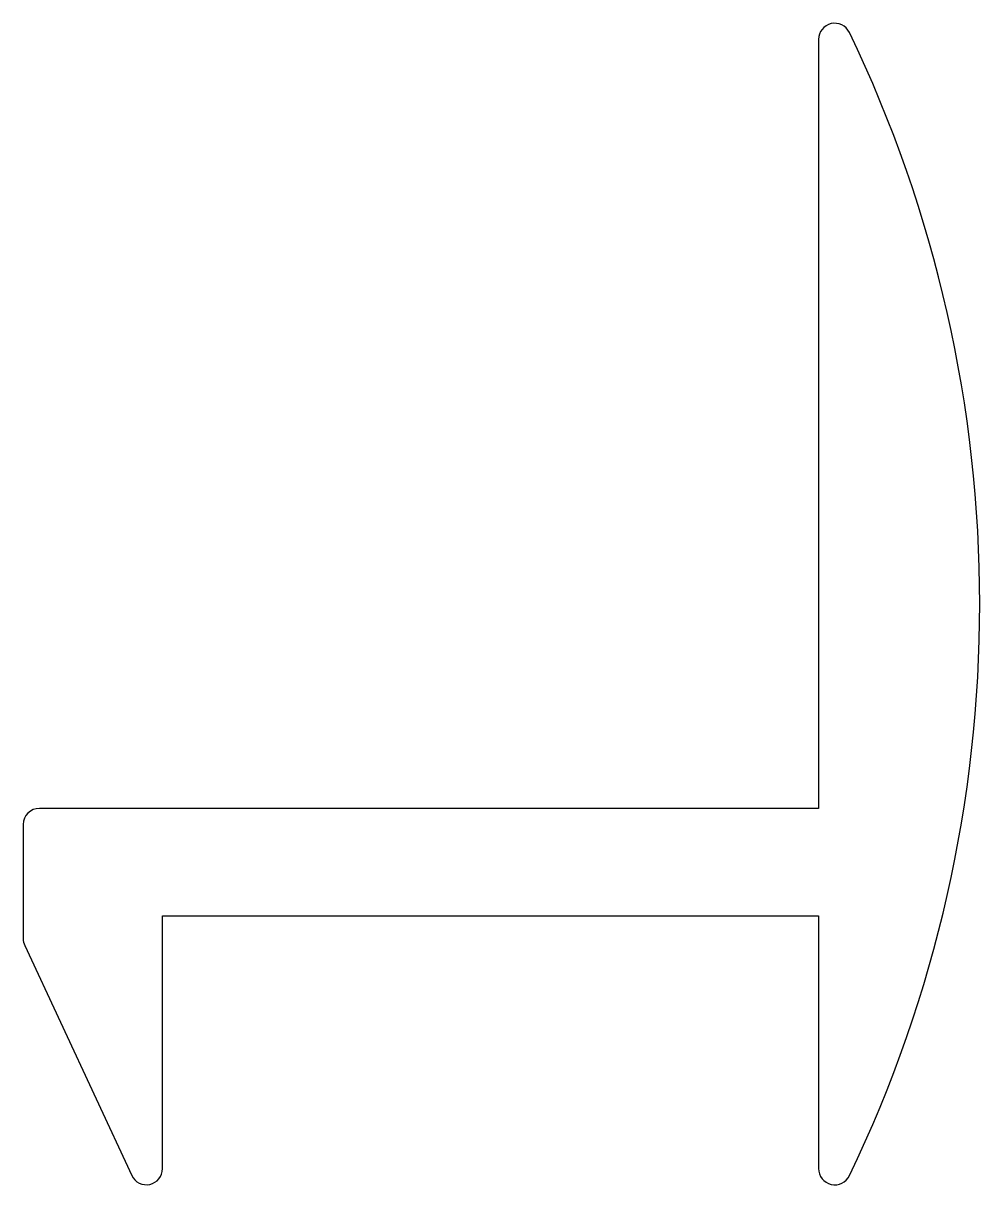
# Model space of a CAD drawing. Extents: x 639.3 to 657.1, y 797.8 to 819.4.
import ezdxf

# ---------------------------------------------------------------- set-up
doc = ezdxf.new("R2010")
doc.units = 0
doc.layers.get('0').update_dxf_attribs({"linetype": 'CONTINUOUS'})

msp = doc.modelspace()

# ---------------------------------------------------------------- linework, layer by layer
for p, q in [((654.07, 819.148), (654.07, 804.849)), ((654.07, 804.849), (639.58, 804.849)), ((639.28, 804.549), (639.28, 802.424)), ((641.87, 802.849), (654.07, 802.849)), ((641.87, 798.149), (641.87, 802.849)), ((654.07, 802.849), (654.07, 798.151)), ((639.308, 802.297), (641.298, 798.023))]:
    msp.add_line(p, q)
for centre, radius, start, end in [((654.371, 819.148), 0.301, 25.6974, 180), ((632.552, 808.648), 24.516, 334.31, 25.6974), ((639.58, 804.549), 0.3, 90, 180), ((639.58, 802.424), 0.3, 180, 204.9625), ((641.57, 798.149), 0.3, 204.9625, 0), ((654.372, 798.151), 0.302, 180, 334.31)]:
    msp.add_arc(centre, radius, start, end)

doc.saveas('drawing.dxf')
